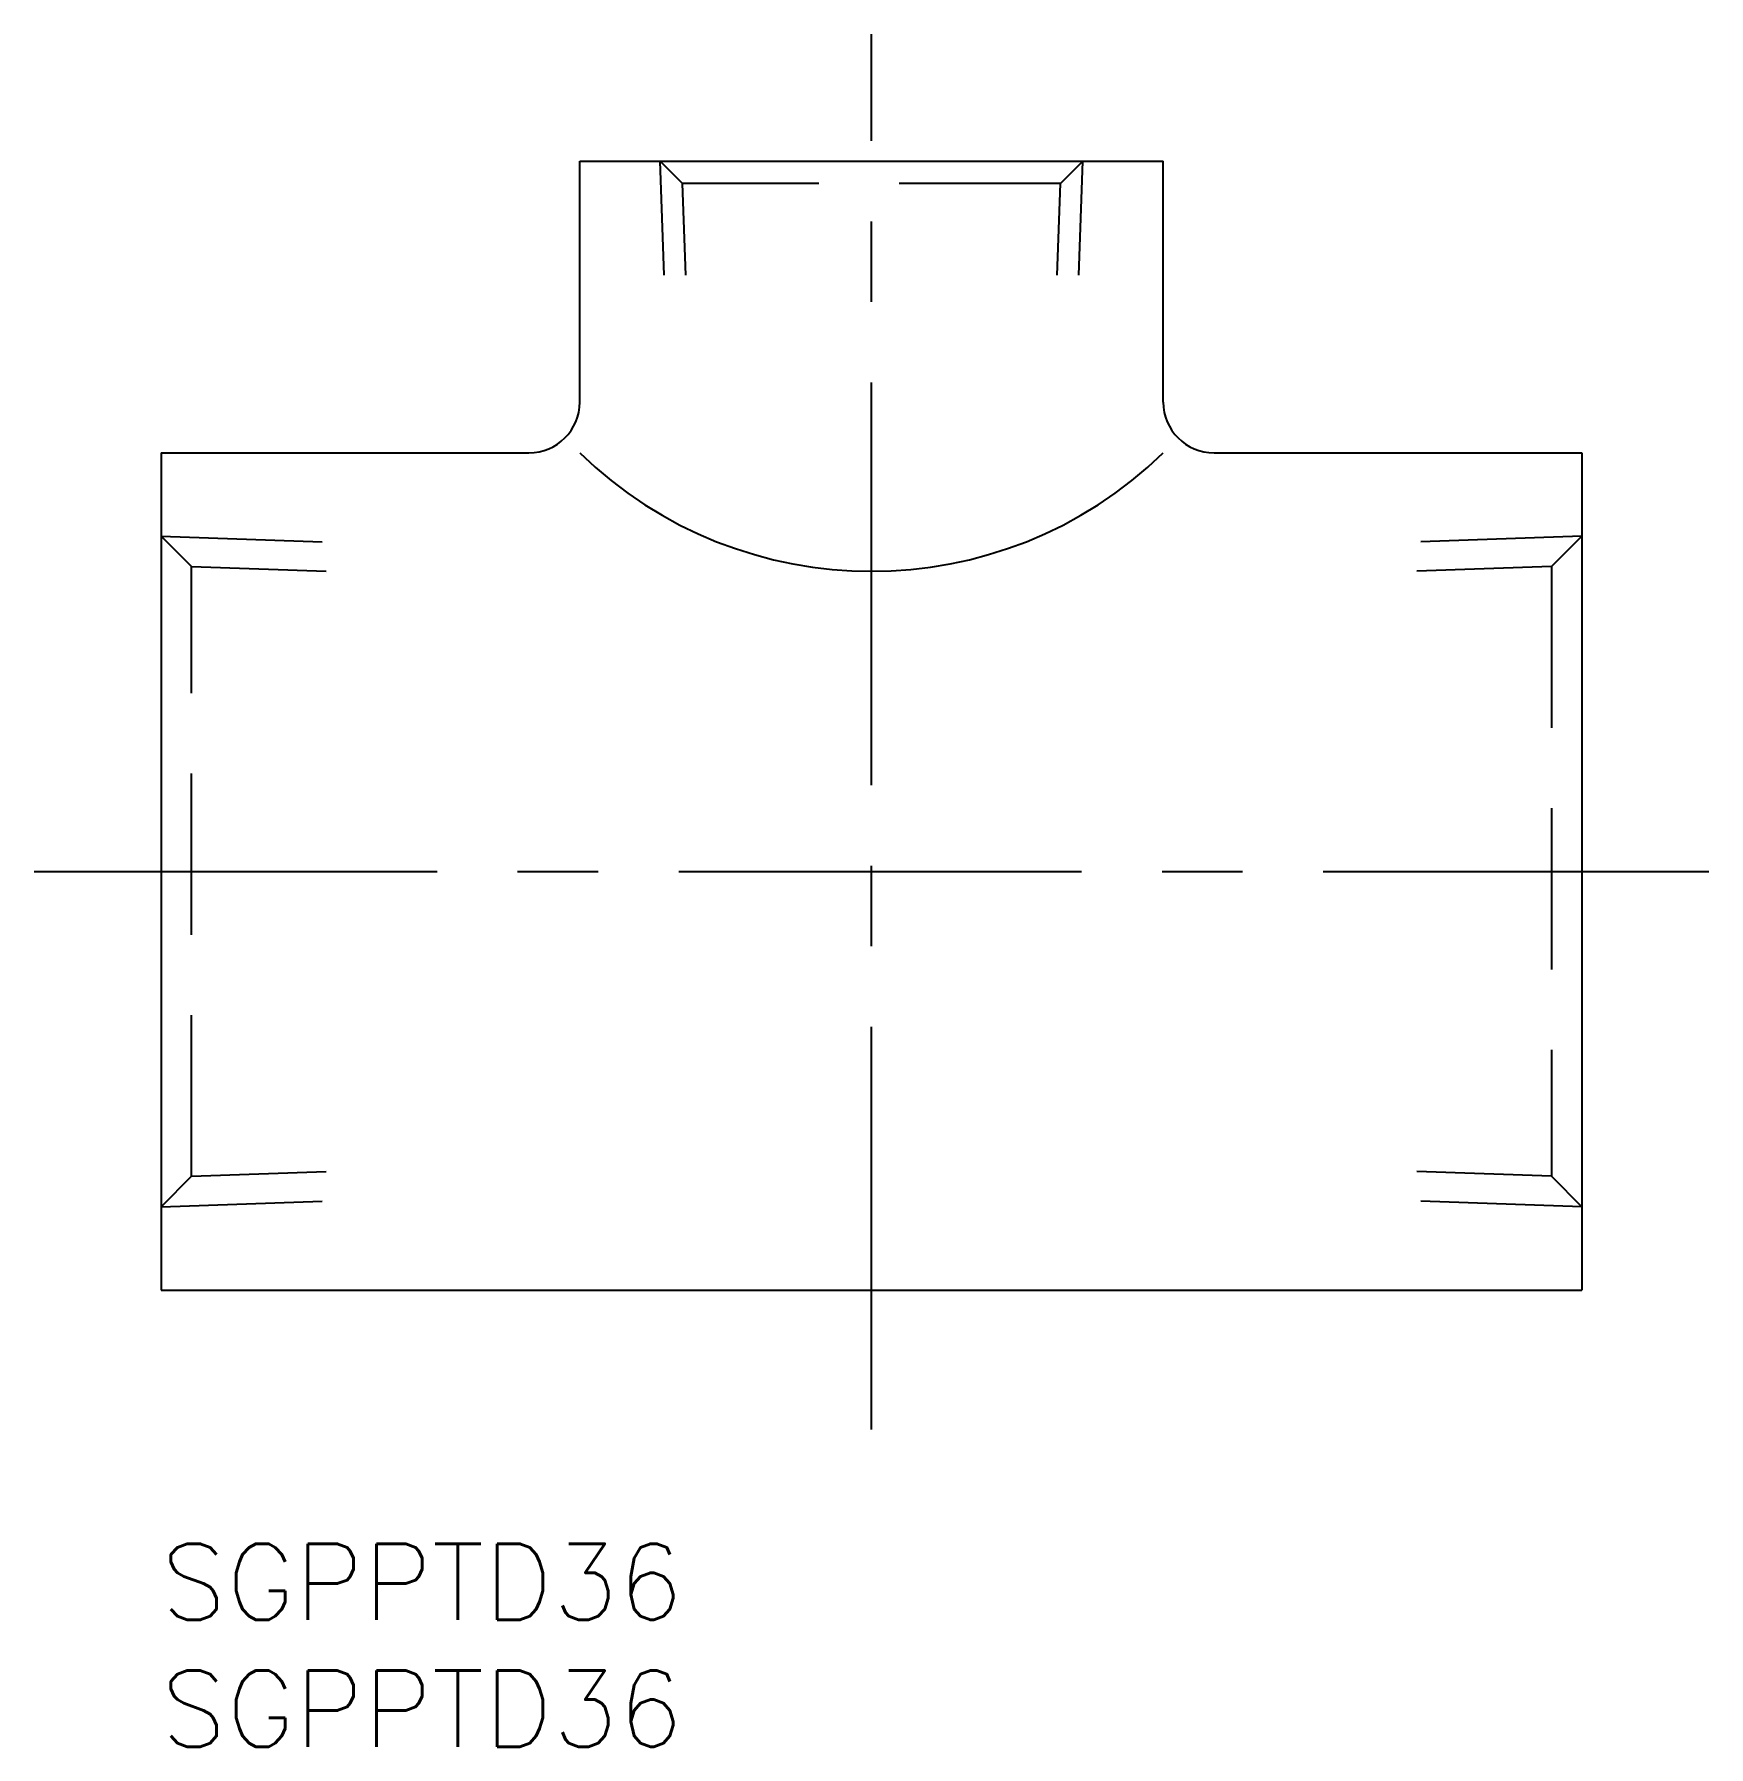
# Model space of a CAD drawing. Extents: x -5 to 61, y -8 to 59.5.
import ezdxf

# ---------------------------------------------------------------- set-up
doc = ezdxf.new("R2010")
doc.units = 0
doc.header["$LTSCALE"] = 0.5
doc.linetypes.add('CENTER', pattern=[50.8, 31.75, -6.35, 6.35, -6.35])
doc.linetypes.add('DASHED', pattern=[19.05, 12.7, -6.35])
for name, color, linetype in [('MSM_CENTER', 1, 'CENTER'), ('MSM_CONTINUOUS', 7, 'CONTINUOUS'), ('MSM_DASHED', 4, 'DASHED'), ('MSM_PART_NUMBER', 7, 'CONTINUOUS')]:
    doc.layers.add(name, color=color, linetype=linetype)
doc.styles.get("Standard").update_dxf_attribs({"font": 'txt.shx', "height": 3, "bigfont": 'bigfont.shx'})

# ---------------------------------------------------------------- blocks, each defined once
blk = doc.blocks.new('*U5')
at = {"layer": 'MSM_PART_NUMBER'}
blk.add_text('SGPPTD36', height=3, dxfattribs=at).set_placement((0, -3))
blk = doc.blocks.new('*U6')
at = {"layer": 'MSM_PART_NUMBER'}
blk.add_text('SGPPTD36', height=3, dxfattribs=at).set_placement((0, -8))

msp = doc.modelspace()

# ---------------------------------------------------------------- linework, layer by layer
at = {"layer": 'MSM_CENTER'}
for p, q in [((28, 4.5), (28, 59.5)), ((-5, 26.5), (61, 26.5))]:
    msp.add_line(p, q, dxfattribs=at)
at = {"layer": 'MSM_CONTINUOUS'}
for p, q in [((16.5, 54.5), (39.5, 54.5)), ((16.5, 45), (16.5, 54.5)), ((39.5, 45), (39.5, 54.5)), ((0, 43), (0, 10)), ((0, 43), (14.5, 43)), ((41.5, 43), (56, 43)), ((56, 43), (56, 10)), ((0, 10), (56, 10))]:
    msp.add_line(p, q, dxfattribs=at)
for centre, radius, start, end in [((14.5, 45), 2, 270.00002, 0), ((41.5, 45), 2, 180.00002, 270), ((28, 54.832), 16.5, 225.81563, 314.18439)]:
    msp.add_arc(centre, radius, start, end, dxfattribs=at)
at = {"layer": 'MSM_DASHED'}
for p, q in [((20.556, 53.613), (19.669, 54.5)), ((19.826, 50), (19.669, 54.5)), ((35.444, 53.613), (36.331, 54.5)), ((36.174, 50), (36.331, 54.5)), ((20.682, 50), (20.556, 53.613)), ((35.444, 53.613), (20.556, 53.613)), ((35.318, 50), (35.444, 53.613)), ((0, 39.72), (6.5, 39.494)), ((1.204, 38.516), (0, 39.72)), ((56, 39.72), (49.5, 39.494)), ((54.796, 38.516), (56, 39.72)), ((1.204, 38.516), (6.5, 38.332)), ((1.204, 14.484), (1.204, 38.516)), ((54.796, 38.516), (49.5, 38.332)), ((54.796, 38.516), (54.796, 14.484)), ((1.204, 14.484), (0, 13.279)), ((1.204, 14.484), (6.5, 14.668)), ((54.796, 14.484), (49.5, 14.668)), ((54.796, 14.484), (56, 13.279)), ((0, 13.279), (6.5, 13.506)), ((56, 13.279), (49.5, 13.506))]:
    msp.add_line(p, q, dxfattribs=at)

# ---------------------------------------------------------------- block references
at = {"layer": 'MSM_CONTINUOUS'}
for name in ['*U5', '*U6']:
    msp.add_blockref(name, (0, 0), dxfattribs=at)

doc.saveas('drawing.dxf')
